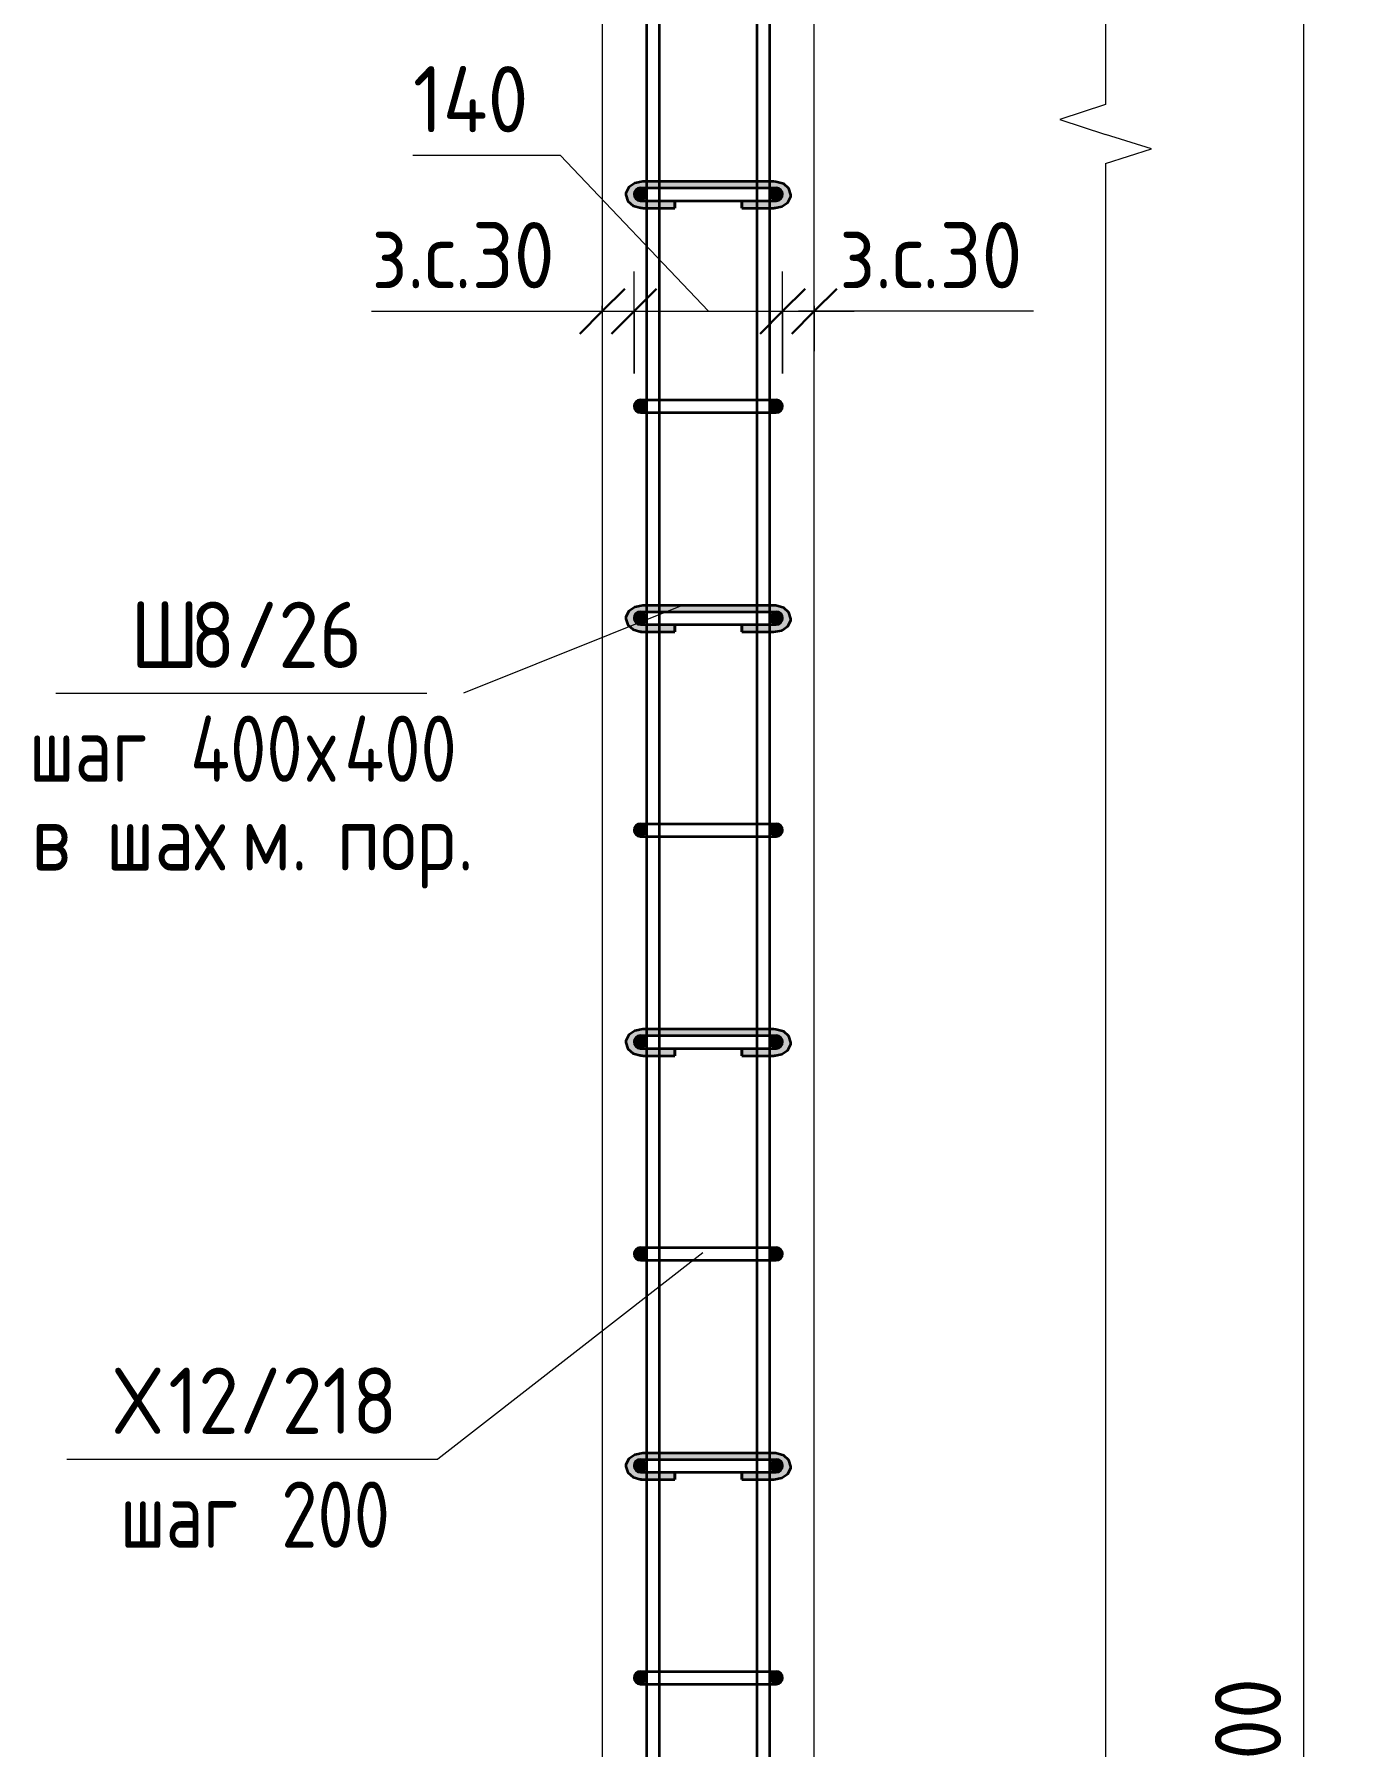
# Model space of a CAD drawing. Header units: millimetres. Extents: x 27196 to 80378, y -5588 to 34882.
# Drawn here: x 72218 to 73454, y -765 to 851 of the extents above; entities that cross this region are included whole.
import ezdxf

# ---------------------------------------------------------------- set-up
doc = ezdxf.new("R2010")
doc.units = ezdxf.units.MM
for name, color, linetype, lineweight in [('AA_Dim', 7, 'Continuous', 9), ('AA_Dim-25', 7, 'Continuous', 9), ('AA_Oformlenie', 7, 'Continuous', 9), ('AA_Vinoska', 7, 'Continuous', 9), ('AF_Stena_Опалубка', 253, 'Continuous', 18), ('Gen_Text', 7, 'Continuous', 9), ('KR_Armatura', 7, 'Continuous', 20), ('KR_Armatura_Tonkie', 7, 'Continuous', 20)]:
    doc.layers.add(name, color=color, linetype=linetype, lineweight=lineweight)
doc.styles.add('ISOCPEUR_10', font='isocpeur.ttf', dxfattribs={"width": 0.9, "height": 62.5})
doc.styles.add('ISOCPEUR_11', font='isocpeur.ttf', dxfattribs={"width": 0.8, "height": 62.5})
doc.styles.add('ISOCPEUR_12', font='isocpeur.ttf', dxfattribs={"width": 0.85, "height": 62.5})
doc.dimstyles.new('05_Округл_1мм__прозр__2', dxfattribs={"dimscale": 304.8, "dimtxt": 62.248823, "dimasz": 0.139436, "dimexe": 0.123031, "dimexo": 0.082021, "dimgap": 0.008202, "dimtad": 1, "dimdec": 0, "dimdsep": 46, "dimtxsty": 'ISOCPEUR_10', "dimblk1": 'OBLIQUE', "dimblk2": 'OBLIQUE', "dimsah": 1, "dimcen": 0.09, "dimdle": 0.123031, "dimazin": 0, "dimtfac": 1, "dimtdec": 4, "dimtix": 1, "dimtmove": 1, "dimatfit": 3, "dimfxl": 1, "dimtvp": 1, "dimtolj": 1, "dimtzin": 0, "dimlwd": 18, "dimlwe": 18, "dimarcsym": 2})
doc.dimstyles.new('05_Округл_1мм__прозр__3', dxfattribs={"dimscale": 304.8, "dimtxt": 62.248823, "dimasz": 0.139436, "dimexe": 0.123031, "dimexo": 0.082021, "dimgap": 0.008202, "dimtad": 1, "dimdec": 0, "dimdsep": 46, "dimtxsty": 'ISOCPEUR_10', "dimblk1": 'OBLIQUE', "dimblk2": 'OBLIQUE', "dimsah": 1, "dimcen": 0.09, "dimdle": 0.123031, "dimazin": 0, "dimtfac": 1, "dimtdec": 4, "dimtix": 1, "dimtmove": 0, "dimatfit": 3, "dimfxl": 1, "dimtvp": 1, "dimtolj": 1, "dimtzin": 0, "dimlwd": 18, "dimlwe": 18, "dimarcsym": 2})

# ---------------------------------------------------------------- blocks, each defined once
blk = doc.blocks.new('261_Шпилька массив _НесАрм_РабПлоск_ - 8 А240-4151643-1-1 Армирование')
at = {"layer": 'KR_Armatura_Tonkie', "lineweight": 35}
for points in [[(-31386.9, 688.2), (-31386.9, 694), (-31390.6, 694.2), (-31392.9, 695.4), (-31393.9, 696.6), (-31394.3, 697.2), (-31395, 699.6), (-31394.9, 701), (-31394.5, 702.3), (-31393.8, 703.5), (-31392.6, 704.8), (-31391.6, 705.4), (-31390.6, 705.8), (-31390.4, 704.5), (-31389, 704.8), (-31389, 706), (-31386.9, 706), (-31386.9, 712), (-31393, 711), (-31395.8, 709.7), (-31399.4, 706.6), (-31401.7, 703.8), (-31402.9, 699.5), (-31401.7, 695.2), (-31398.2, 691.5), (-31392.8, 689), (-31388.3, 688.4)], [(-31321.1, 706), (-31263.1, 706), (-31263.1, 712), (-31386.9, 711.9), (-31386.9, 706), (-31353, 706)], [(-31263.1, 688.2), (-31256.9, 689.1), (-31251.7, 691.5), (-31248.3, 695.2), (-31247.1, 699.5), (-31248.3, 703.8), (-31250.9, 707.5), (-31255.5, 710.5), (-31263.1, 711.9), (-31263, 706), (-31260.9, 705.8), (-31260.9, 704.8), (-31259.5, 704.6), (-31259.4, 705.8), (-31257.8, 705.1), (-31256.1, 703.6), (-31255.4, 702.3), (-31255.1, 701.2), (-31255, 699.3), (-31255.2, 698.3), (-31256.1, 696.4), (-31256.9, 695.6), (-31257.9, 694.8), (-31259.4, 694.2), (-31263.1, 693.8), (-31263.1, 689)], [(-31356.6, 688.2), (-31356.6, 694), (-31386.9, 693.8), (-31386.9, 688.2), (-31371.1, 688.2)], [(-31371.1, 687), (-31356.6, 687.2), (-31356.6, 688.2), (-31386.9, 688.2), (-31386.9, 687), (-31371.5, 687)], [(-31270.7, 688.2), (-31263.1, 688.2), (-31263.1, 694), (-31293.4, 693.8), (-31293.4, 688.2), (-31279.1, 688.2)], [(-31267.1, 687), (-31263.1, 687.2), (-31263.1, 688.2), (-31293.4, 688.2), (-31293.4, 687), (-31270.7, 687)], [(-31386.9, 288.2), (-31386.9, 294), (-31390.6, 294.2), (-31392.9, 295.4), (-31393.9, 296.6), (-31394.3, 297.2), (-31395, 299.6), (-31394.9, 301), (-31394.5, 302.3), (-31393.8, 303.5), (-31392.6, 304.8), (-31391.6, 305.4), (-31390.6, 305.8), (-31390.4, 304.5), (-31389, 304.8), (-31389, 306), (-31386.9, 306), (-31386.9, 312), (-31393, 311), (-31395.8, 309.7), (-31399.4, 306.6), (-31401.7, 303.8), (-31402.9, 299.5), (-31401.7, 295.2), (-31398.2, 291.5), (-31392.8, 289), (-31388.3, 288.4)], [(-31321.1, 306), (-31263.1, 306), (-31263.1, 312), (-31386.9, 311.9), (-31386.9, 306), (-31353, 306)], [(-31263.1, 288.2), (-31256.9, 289.1), (-31251.7, 291.5), (-31248.3, 295.2), (-31247.1, 299.5), (-31248.3, 303.8), (-31250.7, 307.4), (-31255.5, 310.5), (-31263.1, 311.9), (-31263, 306), (-31260.9, 305.8), (-31260.9, 304.8), (-31259.5, 304.6), (-31259.4, 305.8), (-31257.8, 305.1), (-31256.1, 303.6), (-31255.4, 302.3), (-31255.1, 301.2), (-31255, 299.3), (-31255.2, 298.3), (-31256.1, 296.4), (-31256.9, 295.6), (-31257.9, 294.8), (-31259.4, 294.2), (-31263.1, 293.8), (-31263.1, 289)], [(-31383.1, 288.2), (-31356.6, 288.2), (-31356.6, 294), (-31386.9, 293.8), (-31386.9, 288.2)], [(-31293.4, 288.2), (-31263.1, 288.2), (-31263.1, 294), (-31293.4, 293.8), (-31293.4, 289)], [(-31383.1, 287), (-31356.6, 287.2), (-31356.6, 288.2), (-31386.9, 288.2), (-31386.9, 287)], [(-31279.1, 287), (-31263.1, 287.2), (-31263.1, 288.2), (-31293.4, 288.2), (-31293.4, 287)], [(-31386.9, -111.8), (-31386.9, -106), (-31390.6, -105.8), (-31392.9, -104.6), (-31393.9, -103.4), (-31394.3, -102.8), (-31395, -100.4), (-31394.9, -99), (-31394.5, -97.7), (-31393.8, -96.5), (-31392.6, -95.2), (-31391.6, -94.6), (-31390.6, -94.2), (-31390.4, -95.5), (-31389, -95.2), (-31389, -94), (-31386.9, -94), (-31386.9, -88), (-31393, -89), (-31395.8, -90.4), (-31399.4, -93.4), (-31401.7, -96.2), (-31402.9, -100.5), (-31401.3, -105.2), (-31398.2, -108.5), (-31392.8, -111), (-31388.3, -111.6)], [(-31321.1, -94), (-31263.1, -94), (-31263.1, -88), (-31386.9, -88.1), (-31386.9, -94), (-31353, -94)], [(-31263.1, -111.8), (-31256.9, -110.9), (-31251.7, -108.5), (-31248.3, -104.8), (-31247.1, -100.5), (-31248.3, -96.2), (-31250.7, -92.6), (-31255.5, -89.5), (-31263.1, -88.1), (-31263, -94), (-31260.9, -94.2), (-31260.9, -95.2), (-31259.5, -95.4), (-31259.4, -94.2), (-31257.8, -94.9), (-31256.1, -96.4), (-31255.4, -97.7), (-31255.1, -98.8), (-31255, -100.7), (-31255.2, -101.7), (-31256.1, -103.6), (-31256.9, -104.4), (-31257.9, -105.2), (-31259.4, -105.8), (-31263.1, -106.2), (-31263.1, -111)], [(-31371.1, -111.8), (-31356.6, -111.8), (-31356.6, -106), (-31386.9, -106.2), (-31386.9, -111.8), (-31371.5, -111.8)], [(-31371.1, -113), (-31356.6, -112.8), (-31356.6, -111.8), (-31386.9, -111.8), (-31386.9, -113), (-31371.5, -113)], [(-31263.1, -111.8), (-31263.1, -106), (-31293.4, -106.2), (-31293.4, -111.8), (-31267.1, -111.8)], [(-31267.1, -113), (-31263.1, -112.8), (-31263.1, -111.8), (-31293.4, -111.8), (-31293.4, -113), (-31270.7, -113)], [(-31386.9, -511.8), (-31386.9, -506), (-31390.6, -505.8), (-31392.9, -504.6), (-31393.9, -503.4), (-31394.3, -502.8), (-31395, -500.4), (-31394.9, -499), (-31394.5, -497.7), (-31393.8, -496.5), (-31392.6, -495.2), (-31391.6, -494.6), (-31390.6, -494.2), (-31390.4, -495.5), (-31389, -495.2), (-31389, -494), (-31386.9, -494), (-31386.9, -488), (-31393.9, -489.4), (-31395.8, -490.3), (-31399.4, -493.4), (-31401.7, -496.2), (-31402.9, -500.5), (-31401.7, -504.8), (-31398.2, -508.5), (-31392.8, -511), (-31388.3, -511.6)], [(-31321.1, -494), (-31263.1, -494), (-31263.1, -488), (-31386.9, -488.1), (-31386.9, -494), (-31353, -494)], [(-31263.1, -511.8), (-31256.9, -510.9), (-31251.7, -508.5), (-31248.3, -504.8), (-31247.1, -500.5), (-31248.3, -496.2), (-31250.7, -492.6), (-31256, -489.4), (-31263.1, -488.1), (-31263, -494), (-31260.9, -494.2), (-31260.9, -495.2), (-31259.5, -495.4), (-31259.4, -494.2), (-31257.8, -494.9), (-31256.1, -496.4), (-31255.4, -497.7), (-31255.1, -498.8), (-31255, -500.7), (-31255.2, -501.7), (-31256.1, -503.6), (-31256.9, -504.4), (-31257.9, -505.2), (-31259.4, -505.8), (-31263.1, -506.2), (-31263.1, -511)], [(-31383.1, -511.8), (-31356.6, -511.8), (-31356.6, -506), (-31386.9, -506.2), (-31386.9, -511.8)], [(-31371.1, -513), (-31356.6, -512.8), (-31356.6, -511.8), (-31386.9, -511.8), (-31386.9, -513), (-31371.5, -513)], [(-31263.1, -511.8), (-31263.1, -506), (-31293.4, -506.2), (-31293.4, -511.8), (-31267.1, -511.8)], [(-31267.1, -513), (-31263.1, -512.8), (-31263.1, -511.8), (-31293.4, -511.8), (-31293.4, -513), (-31270.7, -513)]]:
    blk.add_hatch(color=256, dxfattribs=at).paths.add_polyline_path(points)
h = blk.add_hatch(color=256, dxfattribs=at)
h.paths.add_polyline_path([(-31386.9, 687), (-31386.9, 688.2), (-31393, 689.1), (-31398.2, 691.5), (-31398.9, 691.9), (-31394.4, 688.7), (-31393, 688), (-31388.3, 687.2)])
h.paths.add_polyline_path([(-31390.2, 703.2), (-31389, 703.6), (-31389, 704.8), (-31390.4, 704.3), (-31390.2, 703.3)])
h = blk.add_hatch(color=256, dxfattribs=at)
h.paths.add_polyline_path([(-31263.1, 687), (-31255.5, 688.5), (-31250.7, 691.6), (-31248.3, 695.2), (-31251.7, 691.5), (-31257.2, 689), (-31263.1, 688.2), (-31263.1, 687.2)])
h.paths.add_polyline_path([(-31259.7, 702.9), (-31259.7, 704.5), (-31260.9, 704.5), (-31260.9, 703.3)])
h = blk.add_hatch(color=256, dxfattribs=at)
h.paths.add_polyline_path([(-31386.9, 287), (-31386.9, 288.2), (-31393, 289.1), (-31398.2, 291.5), (-31398.9, 291.9), (-31394.4, 288.7), (-31393, 288), (-31388.3, 287.2)])
h.paths.add_polyline_path([(-31390.2, 303.2), (-31389, 303.6), (-31389, 304.8), (-31390.4, 304.3), (-31390.2, 303.3)])
h = blk.add_hatch(color=256, dxfattribs=at)
h.paths.add_polyline_path([(-31263.1, 287), (-31255.5, 288.5), (-31250.7, 291.6), (-31248.3, 295.2), (-31251.7, 291.5), (-31257.2, 289), (-31263.1, 288.2), (-31263.1, 287.2)])
h.paths.add_polyline_path([(-31259.7, 302.9), (-31259.7, 304.5), (-31260.9, 304.5), (-31260.9, 303.3)])
h = blk.add_hatch(color=256, dxfattribs=at)
h.paths.add_polyline_path([(-31386.9, -113), (-31386.9, -111.8), (-31393, -110.9), (-31398.2, -108.5), (-31398.9, -108.1), (-31394.4, -111.3), (-31393, -112), (-31388.3, -112.8)])
h.paths.add_polyline_path([(-31390.2, -96.8), (-31389, -96.4), (-31389, -95.2), (-31390.4, -95.7), (-31390.2, -96.7)])
h = blk.add_hatch(color=256, dxfattribs=at)
h.paths.add_polyline_path([(-31263.1, -113), (-31255.5, -111.5), (-31250.7, -108.4), (-31248.3, -104.8), (-31251.7, -108.5), (-31257.2, -111), (-31263.1, -111.8), (-31263.1, -112.8)])
h.paths.add_polyline_path([(-31259.7, -97.1), (-31259.7, -95.5), (-31260.9, -95.5), (-31260.9, -96.7)])
h = blk.add_hatch(color=256, dxfattribs=at)
h.paths.add_polyline_path([(-31386.9, -513), (-31386.9, -511.8), (-31393, -510.9), (-31398.2, -508.5), (-31398.9, -508.1), (-31394.4, -511.3), (-31393, -512), (-31388.3, -512.8)])
h.paths.add_polyline_path([(-31390.2, -496.8), (-31389, -496.4), (-31389, -495.2), (-31390.4, -495.7), (-31390.2, -496.7)])
h = blk.add_hatch(color=256, dxfattribs=at)
h.paths.add_polyline_path([(-31263.1, -513), (-31255.5, -511.5), (-31250.7, -508.4), (-31248.3, -504.8), (-31251.7, -508.5), (-31257.2, -511), (-31263.1, -511.8), (-31263.1, -512.8)])
h.paths.add_polyline_path([(-31259.7, -497.1), (-31259.7, -495.5), (-31260.9, -495.5), (-31260.9, -496.7)])
for p, q in [((-31383.1, 712), (-31386.9, 712)), ((-31371.1, 712), (-31383.1, 712)), ((-31279.1, 712), (-31371.1, 712)), ((-31267.1, 712), (-31279.1, 712)), ((-31263.1, 712), (-31267.1, 712)), ((-31390.2, 703.6), (-31389, 703.7)), ((-31260.9, 703.5), (-31259.7, 703.3)), ((-31386.9, 687), (-31383.1, 687)), ((-31383.1, 687), (-31371.1, 687)), ((-31371.1, 687), (-31356.6, 687)), ((-31356.6, 693.8), (-31356.6, 688.2)), ((-31356.6, 687.2), (-31356.6, 693.8)), ((-31356.6, 688.2), (-31356.6, 687)), ((-31293.4, 693.8), (-31293.4, 687.2)), ((-31293.4, 688.2), (-31293.4, 693.8)), ((-31293.4, 687), (-31293.4, 688.2)), ((-31293.4, 687), (-31279.1, 687)), ((-31279.1, 687), (-31267.1, 687)), ((-31267.1, 687), (-31263.1, 687)), ((-31383.1, 312), (-31386.9, 312)), ((-31371.1, 312), (-31383.1, 312)), ((-31279.1, 312), (-31371.1, 312)), ((-31267.1, 312), (-31279.1, 312)), ((-31263.1, 312), (-31267.1, 312)), ((-31390.2, 303.6), (-31389, 303.7)), ((-31356.6, 293.8), (-31356.6, 288.2)), ((-31356.6, 287.2), (-31356.6, 293.8)), ((-31293.4, 293.8), (-31293.4, 287.2)), ((-31293.4, 288.2), (-31293.4, 293.8)), ((-31260.9, 303.5), (-31259.7, 303.3)), ((-31386.9, 287), (-31383.1, 287)), ((-31383.1, 287), (-31371.1, 287)), ((-31371.1, 287), (-31356.6, 287)), ((-31356.6, 288.2), (-31356.6, 287)), ((-31293.4, 287), (-31293.4, 288.2)), ((-31293.4, 287), (-31279.1, 287)), ((-31279.1, 287), (-31267.1, 287)), ((-31267.1, 287), (-31263.1, 287)), ((-31390.2, -96.4), (-31389, -96.3)), ((-31383.1, -88), (-31386.9, -88)), ((-31371.1, -88), (-31383.1, -88)), ((-31279.1, -88), (-31371.1, -88)), ((-31267.1, -88), (-31279.1, -88)), ((-31263.1, -88), (-31267.1, -88)), ((-31260.9, -96.5), (-31259.7, -96.7)), ((-31386.9, -113), (-31383.1, -113)), ((-31383.1, -113), (-31371.1, -113)), ((-31371.1, -113), (-31356.6, -113)), ((-31356.6, -106.2), (-31356.6, -111.8)), ((-31356.6, -112.8), (-31356.6, -106.2)), ((-31356.6, -111.8), (-31356.6, -113)), ((-31293.4, -106.2), (-31293.4, -112.8)), ((-31293.4, -111.8), (-31293.4, -106.2)), ((-31293.4, -113), (-31293.4, -111.8)), ((-31293.4, -113), (-31279.1, -113)), ((-31279.1, -113), (-31267.1, -113)), ((-31267.1, -113), (-31263.1, -113)), ((-31390.2, -496.4), (-31389, -496.3)), ((-31383.1, -488), (-31386.9, -488)), ((-31371.1, -488), (-31383.1, -488)), ((-31279.1, -488), (-31371.1, -488)), ((-31267.1, -488), (-31279.1, -488)), ((-31263.1, -488), (-31267.1, -488)), ((-31260.9, -496.5), (-31259.7, -496.7)), ((-31386.9, -513), (-31383.1, -513)), ((-31383.1, -513), (-31371.1, -513)), ((-31371.1, -513), (-31356.6, -513)), ((-31356.6, -506.2), (-31356.6, -511.8)), ((-31356.6, -512.8), (-31356.6, -506.2)), ((-31356.6, -511.8), (-31356.6, -513)), ((-31293.4, -506.2), (-31293.4, -512.8)), ((-31293.4, -511.8), (-31293.4, -506.2)), ((-31293.4, -513), (-31293.4, -511.8)), ((-31293.4, -513), (-31279.1, -513)), ((-31279.1, -513), (-31267.1, -513)), ((-31267.1, -513), (-31263.1, -513))]:
    blk.add_line(p, q, dxfattribs=at)
at = {"layer": 'KR_Armatura_Tonkie', "lineweight": 35, "flags": 128}
for points in [[(-31386.9, 712), (-31394.5, 710.5), (-31400.1, 706.6), (-31402.8, 701.1), (-31402.9, 699.5)], [(-31247.1, 699.5), (-31248.9, 705.4), (-31253.9, 709.8), (-31261.2, 711.9), (-31263.1, 712)], [(-31402.9, 699.5), (-31401, 693.6), (-31396, 689.2), (-31388.8, 687.1), (-31386.9, 687)], [(-31263.1, 687), (-31255.5, 688.5), (-31249.9, 692.4), (-31247.2, 697.9), (-31247.1, 699.5)], [(-31386.9, 312), (-31394.5, 310.5), (-31400.1, 306.6), (-31402.8, 301.1), (-31402.9, 299.5)], [(-31247.1, 299.5), (-31248.9, 305.4), (-31253.9, 309.8), (-31261.2, 311.9), (-31263.1, 312)], [(-31402.9, 299.5), (-31401, 293.6), (-31396, 289.2), (-31388.8, 287.1), (-31386.9, 287)], [(-31263.1, 287), (-31255.5, 288.5), (-31249.9, 292.4), (-31247.2, 297.9), (-31247.1, 299.5)], [(-31386.9, -88), (-31394.5, -89.5), (-31400.1, -93.4), (-31402.8, -98.9), (-31402.9, -100.5)], [(-31247.1, -100.5), (-31248.9, -94.6), (-31253.9, -90.2), (-31261.2, -88.1), (-31263.1, -88)], [(-31402.9, -100.5), (-31401, -106.4), (-31396, -110.8), (-31388.8, -112.9), (-31386.9, -113)], [(-31263.1, -113), (-31255.5, -111.5), (-31249.9, -107.6), (-31247.2, -102.1), (-31247.1, -100.5)], [(-31386.9, -488), (-31394.5, -489.5), (-31400.1, -493.4), (-31402.8, -498.9), (-31402.9, -500.5)], [(-31402.9, -500.5), (-31401, -506.4), (-31396, -510.8), (-31388.8, -512.9), (-31386.9, -513)], [(-31247.1, -500.5), (-31248.9, -494.6), (-31253.9, -490.2), (-31261.2, -488.1), (-31263.1, -488)], [(-31263.1, -513), (-31255.5, -511.5), (-31249.9, -507.6), (-31247.2, -502.1), (-31247.1, -500.5)]]:
    blk.add_lwpolyline(points, dxfattribs=at)
blk = doc.blocks.new('011_Прямоугольник обрыва _ЭлУзла_ - 011_Прямоугольник обрыва _ЭлУзла_-4150616-1-1 Армирование')
at = {"layer": 'AA_Oformlenie'}
for p, q in [((-30950.1, 2150), (-30950.1, 784.7)), ((-30950.1, 729.1), (-30950.1, -2002.1))]:
    blk.add_line(p, q, dxfattribs=at)
blk = doc.blocks.new('042_М_Арматуры - Диам длина поз _ Комментарий-3662934-1-1 Армирование')
at = {"layer": 'AA_Vinoska'}
blk.add_line((-32051.3, -2790.4), (-31701.3, -2790.4), dxfattribs=at)
blk = doc.blocks.new('DIMBLOCK72-1-1 Армирование')
at = {"layer": 'AA_Dim-25', "lineweight": 18}
for p, q in [((72784.3, 531), (72784.3, 627.1)), ((72536.5, 589.6), (72744.7, 589.6)), ((72716.8, 589.6), (72784.3, 589.6)), ((72744.7, 589.6), (72769.3, 589.6)), ((72754.3, 594.7), (72754.3, 552.1)), ((72754.3, 589.6), (72754.3, 594.7)), ((72784.3, 589.6), (72784.3, 531))]:
    blk.add_line(p, q, dxfattribs=at)
at = {"layer": 'AA_Dim-25', "lineweight": 30}
for p, q in [((72754.3, 589.6), (72775.5, 610.9)), ((72784.3, 589.6), (72805.5, 610.9)), ((72754.3, 589.6), (72733, 568.4)), ((72784.3, 589.6), (72763, 568.4))]:
    blk.add_line(p, q, dxfattribs=at)
at = {"layer": 'AA_Dim-25', "color": 0, "lineweight": 18, "insert": (72536.5, 673.8), "char_height": 62.5, "width": 219.786, "attachment_point": 1, "line_spacing_factor": 1.149209, "style": 'ISOCPEUR_10'}
blk.add_mtext('з.с.30', dxfattribs=at)
blk = doc.blocks.new('_Oblique')
at = {"color": 0, "linetype": 'ByBlock', "lineweight": -2}
blk.add_line((-0.5, -0.5), (0.5, 0.5), dxfattribs=at)
blk = doc.blocks.new('DIMBLOCK73-1-1 Армирование')
at = {"layer": 'AA_Dim-25', "lineweight": 18}
for p, q in [((72575.6, 736.8), (72714.4, 736.8)), ((72714.4, 736.8), (72854.4, 589.6)), ((72784.3, 531), (72784.3, 627.1)), ((72924.4, 531), (72924.4, 627.1)), ((72784.3, 589.6), (72924.4, 589.6)), ((72784.3, 589.6), (72784.3, 531)), ((72924.4, 589.6), (72924.4, 531))]:
    blk.add_line(p, q, dxfattribs=at)
at = {"layer": 'AA_Dim-25', "lineweight": 30}
for p, q in [((72784.3, 589.6), (72805.5, 610.9)), ((72924.4, 589.6), (72945.7, 610.9)), ((72784.3, 589.6), (72763, 568.4)), ((72924.4, 589.6), (72903.2, 568.4))]:
    blk.add_line(p, q, dxfattribs=at)
at = {"layer": 'AA_Dim-25', "color": 0, "lineweight": 18, "insert": (72575.6, 821), "char_height": 62.5, "width": 136.469, "attachment_point": 1, "line_spacing_factor": 1.149209, "style": 'ISOCPEUR_10'}
blk.add_mtext('140', dxfattribs=at)
blk = doc.blocks.new('DIMBLOCK74-1-1 Армирование')
at = {"layer": 'AA_Dim-25', "lineweight": 18}
for p, q in [((72924.4, 531), (72924.4, 627.1)), ((72924.4, 589.6), (72991.8, 589.6)), ((72924.4, 589.6), (72924.4, 531)), ((72952.9, 589.6), (72939.3, 589.6)), ((73161.1, 589.6), (72952.9, 589.6)), ((72954.3, 594.7), (72954.3, 552.1)), ((72954.3, 589.6), (72954.3, 594.7))]:
    blk.add_line(p, q, dxfattribs=at)
at = {"layer": 'AA_Dim-25', "lineweight": 30}
for p, q in [((72924.4, 589.6), (72945.7, 610.9)), ((72954.3, 589.6), (72975.5, 610.9)), ((72924.4, 589.6), (72903.2, 568.4)), ((72954.3, 589.6), (72933, 568.4))]:
    blk.add_line(p, q, dxfattribs=at)
at = {"layer": 'AA_Dim-25', "color": 0, "lineweight": 18, "insert": (72977.9, 673.8), "char_height": 62.5, "width": 219.786, "attachment_point": 1, "line_spacing_factor": 1.149209, "style": 'ISOCPEUR_10'}
blk.add_mtext('з.с.30', dxfattribs=at)
blk = doc.blocks.new('DIMBLOCK76-1-1 Армирование')
at = {"layer": 'AA_Dim-25', "lineweight": 30}
for p, q in [((73416.4, 1100), (73395.2, 1121.3)), ((73416.4, 1100), (73437.7, 1078.8)), ((73416.4, -2900), (73395.2, -2878.7)), ((73416.4, -2900), (73437.7, -2921.2))]:
    blk.add_line(p, q, dxfattribs=at)
at = {"layer": 'AA_Dim-25', "lineweight": 18}
for p, q in [((72949.4, 1100), (73453.9, 1100)), ((73416.4, 1100), (72949.4, 1100)), ((73416.4, -2900), (73416.4, 1100)), ((72949.4, -2900), (73453.9, -2900)), ((73416.4, -2900), (72949.4, -2900))]:
    blk.add_line(p, q, dxfattribs=at)
at = {"layer": 'AA_Dim-25', "color": 0, "lineweight": 18, "insert": (73332.3, -1120.3), "char_height": 62.5, "width": 528.636, "attachment_point": 1, "rotation": 90, "line_spacing_factor": 1.149209, "style": 'ISOCPEUR_10'}
blk.add_mtext('200х20=4000', dxfattribs=at)

msp = doc.modelspace()

# ---------------------------------------------------------------- hatches: boundary and pattern name
at = {"layer": 'KR_Armatura'}
h = msp.add_hatch(color=256, dxfattribs=at)
edge = h.paths.add_edge_path()
edge.add_arc((72790.2938, 700.0002), 6, 0, 360)
for points in [[(72790.2938, 694.0002), (72795.49, 697.0002), (72795.49, 703.0002), (72790.2938, 706.0002), (72785.0977, 703.0002), (72785.0977, 697.0002)], [(72918.4152, 694.0002), (72923.6113, 697.0002), (72923.6113, 703.0002), (72918.4152, 706.0002), (72913.219, 703.0002), (72913.219, 697.0002)], [(72790.2938, 494.0002), (72795.49, 497.0002), (72795.49, 503.0002), (72790.2938, 506.0002), (72785.0977, 503.0002), (72785.0977, 497.0002)], [(72918.4152, 494.0002), (72923.6113, 497.0002), (72923.6113, 503.0002), (72918.4152, 506.0002), (72913.219, 503.0002), (72913.219, 497.0002)], [(72790.2938, 294.0002), (72795.49, 297.0002), (72795.49, 303.0002), (72790.2938, 306.0002), (72785.0977, 303.0002), (72785.0977, 297.0002)], [(72918.4152, 294.0002), (72923.6113, 297.0002), (72923.6113, 303.0002), (72918.4152, 306.0002), (72913.219, 303.0002), (72913.219, 297.0002)], [(72790.2938, 94.0002), (72795.49, 97.0002), (72795.49, 103.0002), (72790.2938, 106.0002), (72785.0977, 103.0002), (72785.0977, 97.0002)], [(72918.4152, 94.0002), (72923.6113, 97.0002), (72923.6113, 103.0002), (72918.4152, 106.0002), (72913.219, 103.0002), (72913.219, 97.0002)], [(72790.2938, -105.9998), (72795.49, -102.9998), (72795.49, -96.9998), (72790.2938, -93.9998), (72785.0977, -96.9998), (72785.0977, -102.9998), (72788.8776, -105.1821)], [(72918.4152, -105.9998), (72923.6113, -102.9998), (72923.6113, -96.9998), (72918.4152, -93.9998), (72913.219, -96.9998), (72913.219, -102.9998), (72916.999, -105.1821)], [(72790.2938, -305.9998), (72795.49, -302.9998), (72795.49, -296.9998), (72790.2938, -293.9998), (72785.0977, -296.9998), (72785.0977, -302.9998)], [(72918.4152, -305.9998), (72923.6113, -302.9998), (72923.6113, -296.9998), (72918.4152, -293.9998), (72913.219, -296.9998), (72913.219, -302.9998)], [(72790.2938, -505.9998), (72795.49, -502.9998), (72795.49, -496.9998), (72790.2938, -493.9998), (72785.0977, -496.9998), (72785.0977, -502.9998), (72787.1034, -504.1578)], [(72918.4152, -505.9998), (72923.6113, -502.9998), (72923.6113, -496.9998), (72918.4152, -493.9998), (72913.219, -496.9998), (72913.219, -502.9998), (72915.2248, -504.1578)], [(72790.2938, -705.9998), (72795.49, -702.9998), (72795.49, -696.9998), (72790.2938, -693.9998), (72785.0977, -696.9998), (72785.0977, -702.9998)], [(72918.4152, -705.9998), (72923.6113, -702.9998), (72923.6113, -696.9998), (72918.4152, -693.9998), (72913.219, -696.9998), (72913.219, -702.9998)]]:
    msp.add_hatch(color=256, dxfattribs=at).paths.add_polyline_path(points)
h = msp.add_hatch(color=256, dxfattribs=at)
edge = h.paths.add_edge_path()
edge.add_arc((72918.4152, 700.0002), 6, 0, 360)
h = msp.add_hatch(color=256, dxfattribs=at)
edge = h.paths.add_edge_path()
edge.add_arc((72790.2938, 500.0002), 6, 0, 360)
h = msp.add_hatch(color=256, dxfattribs=at)
edge = h.paths.add_edge_path()
edge.add_arc((72918.4152, 500.0002), 6, 0, 360)
h = msp.add_hatch(color=256, dxfattribs=at)
edge = h.paths.add_edge_path()
edge.add_arc((72790.2938, 300.0002), 6, 0, 360)
h = msp.add_hatch(color=256, dxfattribs=at)
edge = h.paths.add_edge_path()
edge.add_arc((72918.4152, 300.0002), 6, 0, 360)
h = msp.add_hatch(color=256, dxfattribs=at)
edge = h.paths.add_edge_path()
edge.add_arc((72790.2938, 100.0002), 6, 0, 360)
h = msp.add_hatch(color=256, dxfattribs=at)
edge = h.paths.add_edge_path()
edge.add_arc((72918.4152, 100.0002), 6, 0, 360)
h = msp.add_hatch(color=256, dxfattribs=at)
edge = h.paths.add_edge_path()
edge.add_arc((72790.2938, -99.9998), 6, 0, 360)
h = msp.add_hatch(color=256, dxfattribs=at)
edge = h.paths.add_edge_path()
edge.add_arc((72918.4152, -99.9998), 6, 0, 360)
h = msp.add_hatch(color=256, dxfattribs=at)
edge = h.paths.add_edge_path()
edge.add_arc((72790.2938, -299.9998), 6, 0, 360)
h = msp.add_hatch(color=256, dxfattribs=at)
edge = h.paths.add_edge_path()
edge.add_arc((72918.4152, -299.9998), 6, 0, 360)
h = msp.add_hatch(color=256, dxfattribs=at)
edge = h.paths.add_edge_path()
edge.add_arc((72790.2938, -499.9998), 6, 0, 360)
h = msp.add_hatch(color=256, dxfattribs=at)
edge = h.paths.add_edge_path()
edge.add_arc((72918.4152, -499.9998), 6, 0, 360)
h = msp.add_hatch(color=256, dxfattribs=at)
edge = h.paths.add_edge_path()
edge.add_arc((72790.2938, -699.9998), 6, 0, 360)
h = msp.add_hatch(color=256, dxfattribs=at)
edge = h.paths.add_edge_path()
edge.add_arc((72918.4152, -699.9998), 6, 0, 360)

# ---------------------------------------------------------------- linework, layer by layer
at = {"layer": 'AA_Vinoska'}
for p, q in [((73229.246, 784.7421), (73185.9209, 770.6649)), ((73185.9209, 770.6649), (73229.246, 756.5877)), ((73272.5473, 742.8377), (73229.246, 756.5877)), ((73229.246, 729.0877), (73272.5473, 742.8377)), ((72829.5375, 311.9789), (72623.4207, 229.1469)), ((72849.1047, -298.8771), (72599.0544, -493.6837))]:
    msp.add_line(p, q, dxfattribs=at)
at = {"layer": 'AF_Stena_Опалубка', "lineweight": 20}
for p, q in [((72754.2591, 1330), (72754.2591, -2950)), ((72954.2591, -2950), (72954.2591, 1330))]:
    msp.add_line(p, q, dxfattribs=at)
at = {"layer": 'KR_Armatura'}
for p, q in [((72790.2938, 706.0002), (72785.0977, 703.0002)), ((72785.0977, 703.0002), (72785.0977, 697.0002)), ((72785.0977, 697.0002), (72790.2938, 694.0002)), ((72795.49, 703.0002), (72790.2938, 706.0002)), ((72790.2938, 694.0002), (72795.49, 697.0002)), ((72795.49, 697.0002), (72795.49, 703.0002)), ((72918.4152, 706.0002), (72913.219, 703.0002)), ((72913.219, 703.0002), (72913.219, 697.0002)), ((72913.219, 697.0002), (72918.4152, 694.0002)), ((72923.6113, 703.0002), (72918.4152, 706.0002)), ((72918.4152, 694.0002), (72923.6113, 697.0002)), ((72923.6113, 697.0002), (72923.6113, 703.0002)), ((72790.2938, 506.0002), (72785.0977, 503.0002)), ((72785.0977, 503.0002), (72785.0977, 497.0002)), ((72795.49, 503.0002), (72790.2938, 506.0002)), ((72795.49, 497.0002), (72795.49, 503.0002)), ((72918.4152, 506.0002), (72913.219, 503.0002)), ((72913.219, 503.0002), (72913.219, 497.0002)), ((72923.6113, 503.0002), (72918.4152, 506.0002)), ((72923.6113, 497.0002), (72923.6113, 503.0002)), ((72785.0977, 497.0002), (72790.2938, 494.0002)), ((72790.2938, 494.0002), (72795.49, 497.0002)), ((72913.219, 497.0002), (72918.4152, 494.0002)), ((72918.4152, 494.0002), (72923.6113, 497.0002)), ((72790.2938, 306.0002), (72785.0977, 303.0002)), ((72785.0977, 303.0002), (72785.0977, 297.0002)), ((72785.0977, 297.0002), (72790.2938, 294.0002)), ((72795.49, 303.0002), (72790.2938, 306.0002)), ((72790.2938, 294.0002), (72795.49, 297.0002)), ((72795.49, 297.0002), (72795.49, 303.0002)), ((72918.4152, 306.0002), (72913.219, 303.0002)), ((72913.219, 303.0002), (72913.219, 297.0002)), ((72913.219, 297.0002), (72918.4152, 294.0002)), ((72923.6113, 303.0002), (72918.4152, 306.0002)), ((72918.4152, 294.0002), (72923.6113, 297.0002)), ((72923.6113, 297.0002), (72923.6113, 303.0002)), ((72790.2938, 106.0002), (72785.0977, 103.0002)), ((72785.0977, 103.0002), (72785.0977, 97.0002)), ((72785.0977, 97.0002), (72790.2938, 94.0002)), ((72795.49, 103.0002), (72790.2938, 106.0002)), ((72790.2938, 94.0002), (72795.49, 97.0002)), ((72795.49, 97.0002), (72795.49, 103.0002)), ((72918.4152, 106.0002), (72913.219, 103.0002)), ((72913.219, 103.0002), (72913.219, 97.0002)), ((72913.219, 97.0002), (72918.4152, 94.0002)), ((72923.6113, 103.0002), (72918.4152, 106.0002)), ((72918.4152, 94.0002), (72923.6113, 97.0002)), ((72923.6113, 97.0002), (72923.6113, 103.0002)), ((72790.2938, -93.9998), (72785.0977, -96.9998)), ((72795.49, -96.9998), (72790.2938, -93.9998)), ((72918.4152, -93.9998), (72913.219, -96.9998)), ((72923.6113, -96.9998), (72918.4152, -93.9998)), ((72785.0977, -96.9998), (72785.0977, -102.9998)), ((72785.0977, -102.9998), (72788.8776, -105.1821)), ((72788.8776, -105.1821), (72790.2938, -105.9998)), ((72790.2938, -105.9998), (72795.49, -102.9998)), ((72795.49, -102.9998), (72795.49, -96.9998)), ((72913.219, -96.9998), (72913.219, -102.9998)), ((72913.219, -102.9998), (72916.999, -105.1821)), ((72916.999, -105.1821), (72918.4152, -105.9998)), ((72918.4152, -105.9998), (72923.6113, -102.9998)), ((72923.6113, -102.9998), (72923.6113, -96.9998)), ((72790.2938, -293.9998), (72785.0977, -296.9998)), ((72785.0977, -296.9998), (72785.0977, -302.9998)), ((72785.0977, -302.9998), (72790.2938, -305.9998)), ((72795.49, -296.9998), (72790.2938, -293.9998)), ((72790.2938, -305.9998), (72795.49, -302.9998)), ((72795.49, -302.9998), (72795.49, -296.9998)), ((72918.4152, -293.9998), (72913.219, -296.9998)), ((72913.219, -296.9998), (72913.219, -302.9998)), ((72913.219, -302.9998), (72918.4152, -305.9998)), ((72923.6113, -296.9998), (72918.4152, -293.9998)), ((72918.4152, -305.9998), (72923.6113, -302.9998)), ((72923.6113, -302.9998), (72923.6113, -296.9998)), ((72790.2938, -493.9998), (72785.0977, -496.9998)), ((72785.0977, -496.9998), (72785.0977, -502.9998)), ((72795.49, -496.9998), (72790.2938, -493.9998)), ((72795.49, -502.9998), (72795.49, -496.9998)), ((72918.4152, -493.9998), (72913.219, -496.9998)), ((72913.219, -496.9998), (72913.219, -502.9998)), ((72923.6113, -496.9998), (72918.4152, -493.9998)), ((72923.6113, -502.9998), (72923.6113, -496.9998)), ((72785.0977, -502.9998), (72787.1034, -504.1578)), ((72787.1034, -504.1578), (72790.2938, -505.9998)), ((72790.2938, -505.9998), (72795.49, -502.9998)), ((72913.219, -502.9998), (72915.2248, -504.1578)), ((72915.2248, -504.1578), (72918.4152, -505.9998)), ((72918.4152, -505.9998), (72923.6113, -502.9998)), ((72790.2938, -693.9998), (72785.0977, -696.9998)), ((72795.49, -696.9998), (72790.2938, -693.9998)), ((72918.4152, -693.9998), (72913.219, -696.9998)), ((72923.6113, -696.9998), (72918.4152, -693.9998)), ((72785.0977, -696.9998), (72785.0977, -702.9998)), ((72785.0977, -702.9998), (72790.2938, -705.9998)), ((72790.2938, -705.9998), (72795.49, -702.9998)), ((72795.49, -702.9998), (72795.49, -696.9998)), ((72913.219, -696.9998), (72913.219, -702.9998)), ((72913.219, -702.9998), (72918.4152, -705.9998)), ((72918.4152, -705.9998), (72923.6113, -702.9998)), ((72923.6113, -702.9998), (72923.6113, -696.9998))]:
    msp.add_line(p, q, dxfattribs=at)
for centre in [(72790.2938, 700.0002), (72918.4152, 700.0002), (72790.2938, 500.0002), (72918.4152, 500.0002), (72790.2938, 300.0002), (72918.4152, 300.0002), (72790.2938, 100.0002), (72918.4152, 100.0002), (72790.2938, -99.9998), (72918.4152, -99.9998), (72790.2938, -299.9998), (72918.4152, -299.9998), (72790.2938, -499.9998), (72918.4152, -499.9998), (72790.2938, -699.9998), (72918.4152, -699.9998)]:
    msp.add_circle(centre, 6, dxfattribs=at)
at = {"layer": 'KR_Armatura_Tonkie', "lineweight": 35}
for p, q in [((72796.2591, -2942), (72796.2591, 1322)), ((72808.2591, -2942), (72808.2591, 1322)), ((72808.2591, -2942), (72808.2591, 1322)), ((72900.2591, -2942), (72900.2591, 1322)), ((72900.2591, -2942), (72900.2591, 1322)), ((72912.2591, -2942), (72912.2591, 1322)), ((72796.2591, 706.0002), (72796.2591, 894.0002)), ((72912.2591, 706.0002), (72912.2591, 894.0002)), ((72790.2938, 706.0002), (72796.0998, 706.0002)), ((72796.0998, 706.0002), (72796.7566, 706.0002)), ((72796.7566, 706.0002), (72808.2558, 706.0002)), ((72808.2938, 706.0002), (72826.2938, 706.0002)), ((72826.2938, 706.0002), (72882.4152, 706.0002)), ((72882.4152, 706.0002), (72900.2682, 706.0002)), ((72900.4152, 706.0002), (72911.9524, 706.0002)), ((72911.9524, 706.0002), (72912.4368, 706.0002)), ((72912.4368, 706.0002), (72918.4152, 706.0002)), ((72790.2938, 694.0002), (72796.0998, 694.0002)), ((72796.0998, 694.0002), (72796.7566, 694.0002)), ((72796.2591, 506.0002), (72796.2591, 694.0002)), ((72796.7566, 694.0002), (72808.2558, 694.0002)), ((72808.2938, 694.0002), (72826.2938, 694.0002)), ((72826.2938, 694.0002), (72882.4152, 694.0002)), ((72882.4152, 694.0002), (72900.2682, 694.0002)), ((72900.4152, 694.0002), (72911.9524, 694.0002)), ((72911.9524, 694.0002), (72912.4368, 694.0002)), ((72912.2591, 506.0002), (72912.2591, 694.0002)), ((72912.4368, 694.0002), (72918.4152, 694.0002)), ((72790.2938, 506.0002), (72796.0998, 506.0002)), ((72796.0998, 506.0002), (72796.7566, 506.0002)), ((72796.7566, 506.0002), (72808.2558, 506.0002)), ((72808.2938, 506.0002), (72826.2938, 506.0002)), ((72826.2938, 506.0002), (72882.4152, 506.0002)), ((72882.4152, 506.0002), (72900.2682, 506.0002)), ((72900.4152, 506.0002), (72911.9524, 506.0002)), ((72911.9524, 506.0002), (72912.4368, 506.0002)), ((72912.4368, 506.0002), (72918.4152, 506.0002)), ((72790.2938, 494.0002), (72796.0998, 494.0002)), ((72796.0998, 494.0002), (72796.7566, 494.0002)), ((72796.2591, 306.0002), (72796.2591, 494.0002)), ((72796.7566, 494.0002), (72808.2558, 494.0002)), ((72808.2938, 494.0002), (72826.2938, 494.0002)), ((72826.2938, 494.0002), (72882.4152, 494.0002)), ((72882.4152, 494.0002), (72900.2682, 494.0002)), ((72900.4152, 494.0002), (72911.9524, 494.0002)), ((72911.9524, 494.0002), (72912.4368, 494.0002)), ((72912.2591, 306.0002), (72912.2591, 494.0002)), ((72912.4368, 494.0002), (72918.4152, 494.0002)), ((72790.2938, 306.0002), (72796.0998, 306.0002)), ((72790.2938, 294.0002), (72796.0998, 294.0002)), ((72796.0998, 306.0002), (72796.7566, 306.0002)), ((72796.0998, 294.0002), (72796.7566, 294.0002)), ((72796.2591, 106.0002), (72796.2591, 293.7935)), ((72796.7566, 306.0002), (72808.2558, 306.0002)), ((72796.7566, 294.0002), (72808.2558, 294.0002)), ((72808.2938, 306.0002), (72826.2938, 306.0002)), ((72808.2938, 294.0002), (72826.2938, 294.0002)), ((72826.2938, 306.0002), (72882.4152, 306.0002)), ((72826.2938, 294.0002), (72882.4152, 294.0002)), ((72882.4152, 306.0002), (72900.2682, 306.0002)), ((72882.4152, 294.0002), (72900.2682, 294.0002)), ((72900.4152, 306.0002), (72911.9524, 306.0002)), ((72900.4152, 294.0002), (72911.9524, 294.0002)), ((72911.9524, 306.0002), (72912.4368, 306.0002)), ((72911.9524, 294.0002), (72912.4368, 294.0002)), ((72912.2591, 106.0002), (72912.2591, 293.7935)), ((72912.4368, 306.0002), (72918.4152, 306.0002)), ((72912.4368, 294.0002), (72918.4152, 294.0002)), ((72790.2938, 106.0002), (72796.0998, 106.0002)), ((72796.0998, 106.0002), (72796.7566, 106.0002)), ((72796.7566, 106.0002), (72808.2558, 106.0002)), ((72808.2938, 106.0002), (72826.2938, 106.0002)), ((72826.2938, 106.0002), (72882.4152, 106.0002)), ((72882.4152, 106.0002), (72900.2682, 106.0002)), ((72900.4152, 106.0002), (72911.9524, 106.0002)), ((72911.9524, 106.0002), (72912.4368, 106.0002)), ((72912.4368, 106.0002), (72918.4152, 106.0002)), ((72790.2938, 94.0002), (72796.0998, 94.0002)), ((72796.0998, 94.0002), (72796.7566, 94.0002)), ((72796.2591, -93.9998), (72796.2591, 94.0002)), ((72796.7566, 94.0002), (72808.2558, 94.0002)), ((72808.2938, 94.0002), (72826.2938, 94.0002)), ((72826.2938, 94.0002), (72882.4152, 94.0002)), ((72882.4152, 94.0002), (72900.2682, 94.0002)), ((72900.4152, 94.0002), (72911.9524, 94.0002)), ((72911.9524, 94.0002), (72912.4368, 94.0002)), ((72912.2591, -93.9998), (72912.2591, 94.0002)), ((72912.4368, 94.0002), (72918.4152, 94.0002)), ((72790.2938, -93.9998), (72796.0998, -93.9998)), ((72796.0998, -93.9998), (72796.7566, -93.9998)), ((72796.7566, -93.9998), (72808.2558, -93.9998)), ((72808.2938, -93.9998), (72826.2938, -93.9998)), ((72826.2938, -93.9998), (72882.4152, -93.9998)), ((72882.4152, -93.9998), (72900.2682, -93.9998)), ((72900.4152, -93.9998), (72911.9524, -93.9998)), ((72911.9524, -93.9998), (72912.4368, -93.9998)), ((72912.4368, -93.9998), (72918.4152, -93.9998)), ((72790.2938, -105.9998), (72796.0998, -105.9998)), ((72796.0998, -105.9998), (72796.7566, -105.9998)), ((72796.2591, -293.9998), (72796.2591, -105.9998)), ((72796.7566, -105.9998), (72808.2558, -105.9998)), ((72808.2938, -105.9998), (72826.2938, -105.9998)), ((72826.2938, -105.9998), (72882.4152, -105.9998)), ((72882.4152, -105.9998), (72900.2682, -105.9998)), ((72900.4152, -105.9998), (72911.9524, -105.9998)), ((72911.9524, -105.9998), (72912.4368, -105.9998)), ((72912.2591, -293.9998), (72912.2591, -105.9998)), ((72912.4368, -105.9998), (72918.4152, -105.9998)), ((72790.2938, -293.9998), (72796.0998, -293.9998)), ((72790.2938, -305.9998), (72796.0998, -305.9998)), ((72796.0998, -293.9998), (72796.7566, -293.9998)), ((72796.0998, -305.9998), (72796.7566, -305.9998)), ((72796.2591, -493.9998), (72796.2591, -305.9998)), ((72796.7566, -293.9998), (72800.838, -293.9998)), ((72796.7566, -305.9998), (72808.2558, -305.9998)), ((72800.838, -293.9998), (72808.2558, -293.9998)), ((72808.2938, -293.9998), (72826.2938, -293.9998)), ((72808.2938, -305.9998), (72826.2938, -305.9998)), ((72826.2938, -293.9998), (72882.4152, -293.9998)), ((72826.2938, -305.9998), (72882.4152, -305.9998)), ((72882.4152, -293.9998), (72900.2682, -293.9998)), ((72882.4152, -305.9998), (72900.2682, -305.9998)), ((72900.4152, -293.9998), (72907.871, -293.9998)), ((72900.4152, -305.9998), (72907.871, -305.9998)), ((72907.871, -293.9998), (72911.9524, -293.9998)), ((72907.871, -305.9998), (72911.9524, -305.9998)), ((72911.9524, -293.9998), (72912.4368, -293.9998)), ((72911.9524, -305.9998), (72912.4368, -305.9998)), ((72912.2591, -493.9998), (72912.2591, -305.9998)), ((72912.4368, -293.9998), (72918.4152, -293.9998)), ((72912.4368, -305.9998), (72918.4152, -305.9998)), ((72790.2938, -493.9998), (72796.0998, -493.9998)), ((72796.0998, -493.9998), (72796.7566, -493.9998)), ((72796.7566, -493.9998), (72800.838, -493.9998)), ((72800.838, -493.9998), (72808.2558, -493.9998)), ((72808.2938, -493.9998), (72826.2938, -493.9998)), ((72826.2938, -493.9998), (72882.4152, -493.9998)), ((72882.4152, -493.9998), (72900.2682, -493.9998)), ((72900.4152, -493.9998), (72907.871, -493.9998)), ((72907.871, -493.9998), (72911.9524, -493.9998)), ((72911.9524, -493.9998), (72912.4368, -493.9998)), ((72912.4368, -493.9998), (72918.4152, -493.9998)), ((72790.2938, -505.9998), (72796.0998, -505.9998)), ((72796.0998, -505.9998), (72796.7566, -505.9998)), ((72796.2591, -693.9998), (72796.2591, -505.9998)), ((72796.7566, -505.9998), (72800.838, -505.9998)), ((72800.838, -505.9998), (72808.2558, -505.9998)), ((72808.2938, -505.9998), (72826.2938, -505.9998)), ((72826.2938, -505.9998), (72882.4152, -505.9998)), ((72882.4152, -505.9998), (72900.2682, -505.9998)), ((72900.4152, -505.9998), (72907.871, -505.9998)), ((72907.871, -505.9998), (72911.9524, -505.9998)), ((72911.9524, -505.9998), (72912.4368, -505.9998)), ((72912.2591, -693.9998), (72912.2591, -505.9998)), ((72912.4368, -505.9998), (72918.4152, -505.9998)), ((72790.2938, -693.9998), (72796.0998, -693.9998)), ((72796.0998, -693.9998), (72796.7566, -693.9998)), ((72796.7566, -693.9998), (72800.838, -693.9998)), ((72800.838, -693.9998), (72808.2558, -693.9998)), ((72808.2938, -693.9998), (72826.2938, -693.9998)), ((72826.2938, -693.9998), (72882.4152, -693.9998)), ((72882.4152, -693.9998), (72900.2682, -693.9998)), ((72900.4152, -693.9998), (72907.871, -693.9998)), ((72907.871, -693.9998), (72911.9524, -693.9998)), ((72911.9524, -693.9998), (72912.4368, -693.9998)), ((72912.4368, -693.9998), (72918.4152, -693.9998)), ((72790.2938, -705.9998), (72796.0998, -705.9998)), ((72796.0998, -705.9998), (72796.7566, -705.9998)), ((72796.2591, -893.9998), (72796.2591, -705.9998)), ((72796.7566, -705.9998), (72800.838, -705.9998)), ((72800.838, -705.9998), (72808.2558, -705.9998)), ((72808.2938, -705.9998), (72826.2938, -705.9998)), ((72826.2938, -705.9998), (72882.4152, -705.9998)), ((72882.4152, -705.9998), (72900.2682, -705.9998)), ((72900.4152, -705.9998), (72907.871, -705.9998)), ((72907.871, -705.9998), (72911.9524, -705.9998)), ((72911.9524, -705.9998), (72912.4368, -705.9998)), ((72912.2591, -893.9998), (72912.2591, -705.9998)), ((72912.4368, -705.9998), (72918.4152, -705.9998))]:
    msp.add_line(p, q, dxfattribs=at)
for centre, start, end in [((72790.2938, 700.0002), 90, 270), ((72918.4152, 700.0002), 270, 90), ((72790.2938, 500.0002), 90, 270), ((72918.4152, 500.0002), 270, 90), ((72790.2938, 300.0002), 90, 270), ((72918.4152, 300.0002), 270, 90), ((72790.2938, 100.0002), 90, 270), ((72918.4152, 100.0002), 270, 90), ((72790.2938, -99.9998), 90, 270), ((72918.4152, -99.9998), 270, 90), ((72790.2938, -299.9998), 90, 270), ((72918.4152, -299.9998), 270, 90), ((72790.2938, -499.9998), 90, 270), ((72918.4152, -499.9998), 270, 90), ((72790.2938, -699.9998), 90, 270), ((72918.4152, -699.9998), 270, 90)]:
    msp.add_arc(centre, 6, start, end, dxfattribs=at)

# ---------------------------------------------------------------- block references
at = {"layer": 'AA_Oformlenie'}
msp.add_blockref('011_Прямоугольник обрыва _ЭлУзла_ - 011_Прямоугольник обрыва _ЭлУзла_-4150616-1-1 Армирование', (104179.3207, 0), dxfattribs=at)
at = {"layer": 'AA_Vinoska'}
for p in [(104289.8492, 3019.5461), (104300.3239, 2296.7155)]:
    msp.add_blockref('042_М_Арматуры - Диам длина поз _ Комментарий-3662934-1-1 Армирование', p, dxfattribs=at)
at = {"layer": 'KR_Armatura_Tonkie', "lineweight": 35}
msp.add_blockref('261_Шпилька массив _НесАрм_РабПлоск_ - 8 А240-4151643-1-1 Армирование', (104179.3207, 0), dxfattribs=at)

# ---------------------------------------------------------------- texts
at = {"layer": 'AA_Vinoska', "char_height": 62.5, "attachment_point": 1}
for s, insert, width, style in [('\\fISOCPEUR|b0|i0|c204|p34|;\\W.9;Ш', (72308.9707, 315.4995), 68.544281, 'ISOCPEUR_10'), ('8/26', (72365.5254, 315.4995), 194.810062, 'ISOCPEUR_10'), (' 400', (72333.6061, 208.0232), 171.561125, 'ISOCPEUR_11'), ('400', (72510.8769, 208.0232), 134.6835, 'ISOCPEUR_11'), ('шаг', (72213.2207, 208.0232), 145.907125, 'ISOCPEUR_11'), ('\\fISOCPEUR|b0|i0|c204|p34|;\\W.8;х', (72475.1582, 208.0232), 43.291125, 'ISOCPEUR_11'), ('\\fISOCPEUR|b0|i0|c204|p34|;\\W.9;Х', (72294.1329, -407.3311), 61.329094, 'ISOCPEUR_10'), ('12/218', (72344.7345, -407.3311), 263.354344, 'ISOCPEUR_10'), (' 200', (72419.4808, -514.8074), 166.751, 'ISOCPEUR_11'), ('шаг', (72299.0954, -514.8074), 145.907125, 'ISOCPEUR_11')]:
    msp.add_mtext(s, dxfattribs=dict(at, insert=insert, width=width, style=style))
at = {"layer": 'Gen_Text', "char_height": 62.5, "attachment_point": 1, "style": 'ISOCPEUR_12'}
for s, insert, width in [('\\fISOCPEUR|b0|i0|c204|p34|;\\W.85; ', (72253.4734, 124.3298), 39.182477), ('\\fISOCPEUR|b0|i0|c204|p34|;\\W.85;в', (72215.5223, 124.3298), 45.99682), ('шах', (72285.8022, 124.3298), 155.02632), ('м. ', (72413.7117, 124.3298), 109.0295), ('пор', (72503.67, 124.3298), 137.990461), ('\\fISOCPEUR|b0|i0|c204|p34|;\\W.85;.', (72617.5236, 124.3298), 18.739445)]:
    msp.add_mtext(s, dxfattribs=dict(at, insert=insert, width=width))

# ---------------------------------------------------------------- dimensions: what is measured, and where the dimension line sits
at = {"layer": 'AA_Dim', "lineweight": 18}
dim = msp.add_linear_dim(base=(73416.411, 1100.0002), p1=(72924.4152, -2899.9998), p2=(72924.4152, 1100.0002), angle=90, dimstyle='05_Округл_1мм__прозр__3', override={"dimpost": '200х20=<>', "dimfxl": 4000}, dxfattribs=at)
dim.commit()
dim.dimension.update_dxf_attribs({"geometry": 'DIMBLOCK76-1-1 Армирование', "text_midpoint": (73382.661, -899.9998)})
for base, p1, p2, override, picture, middle in [((72924.4152, 589.6205), (72784.2938, 506.0002), (72924.4152, 506.0002), {"dimpost": '<>', "dimfxl": 140.121378}, 'DIMBLOCK73-1-1 Армирование', (72643.8729, 779.2981)), ((72784.2938, 589.6205), (72754.2591, 619.6726), (72784.2938, 506.0002), {"dimpost": 'з.с.<>', "dimfxl": 117.573335}, 'DIMBLOCK72-1-1 Армирование', (72646.408, 632.1073)), ((72954.2591, 589.6205), (72924.4152, 506.0002), (72954.2591, 619.6726), {"dimpost": 'з.с.<>', "dimfxl": 117.524722}, 'DIMBLOCK74-1-1 Армирование', (73087.8411, 632.1073))]:
    dim = msp.add_linear_dim(base=base, p1=p1, p2=p2, dimstyle='05_Округл_1мм__прозр__2', override=override, dxfattribs=at)
    dim.commit()
    dim.dimension.update_dxf_attribs({"geometry": picture, "text_midpoint": middle, "dimtype": 160})

doc.saveas('drawing.dxf')
